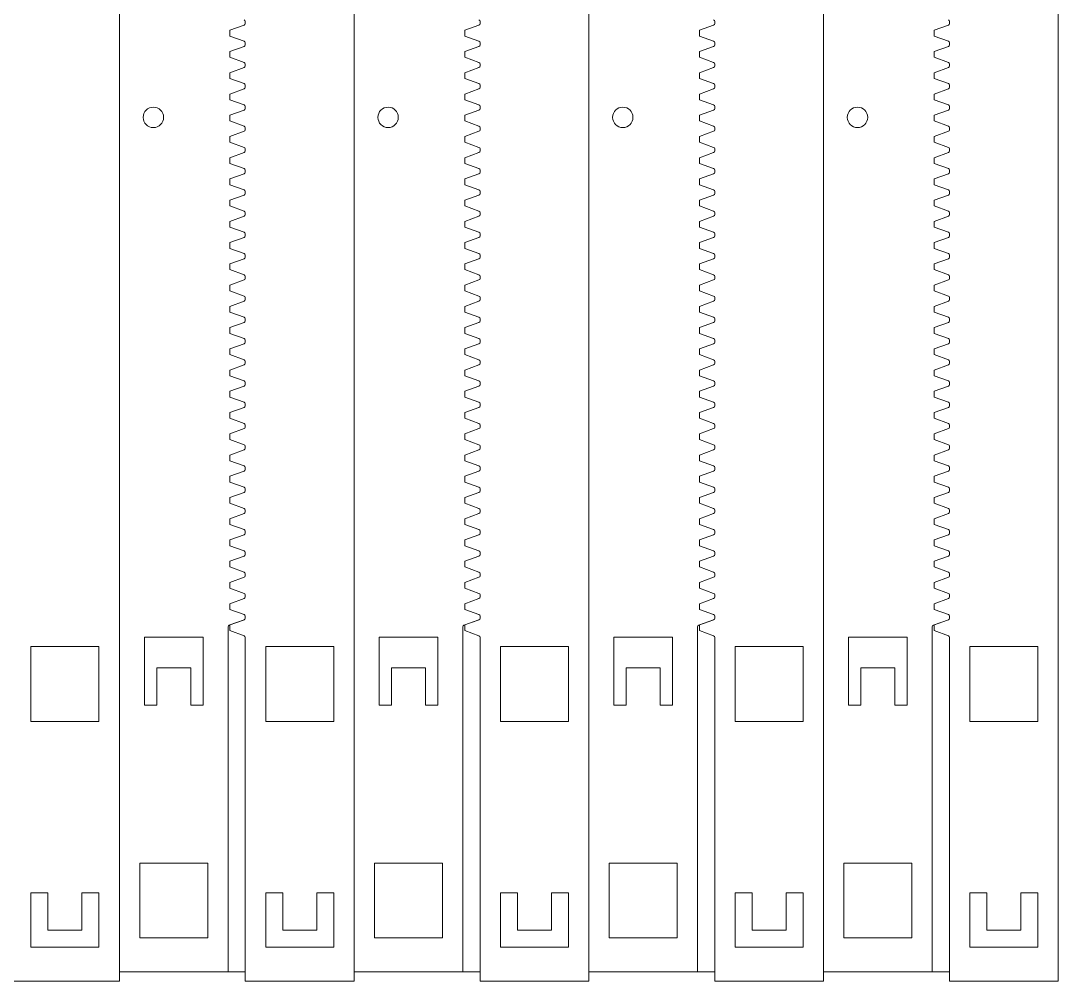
# Model space of a CAD drawing. Header units: millimetres. Extents: x -296 to 291, y -146 to 138.
# Drawn here: x 138.4 to 291, y -146 to -4.7 of the extents above; entities that cross this region are included whole.
import ezdxf

# ---------------------------------------------------------------- set-up
doc = ezdxf.new("R2010")
doc.units = ezdxf.units.MM
doc.header["$MEASUREMENT"] = 0
doc.layers.add('Layer 1', color=7, linetype='Continuous')

msp = doc.modelspace()

# ---------------------------------------------------------------- linework, layer by layer
at = {"layer": 'Layer 1', "color": 114, "lineweight": 9}
for points in [[(152.9472, -144.6025), (152.9472, 137.7001)], [(187.4667, -144.6025), (187.4667, 137.7001)], [(221.9862, -144.6025), (221.9862, 137.7001)], [(256.5057, -144.6025), (256.5057, 137.7001)], [(171.3022, -7.7539), (169.2167, -6.9948), (169.2167, -6.152), (171.3022, -5.3929)], [(171.4667, -5.158), (171.4667, -4.866)], [(205.8217, -7.7539), (203.7362, -6.9948), (203.7362, -6.152), (205.8217, -5.3929)], [(205.9862, -5.158), (205.9862, -4.866)], [(240.3412, -7.7539), (238.2557, -6.9948), (238.2557, -6.152), (240.3412, -5.3929)], [(240.5057, -5.158), (240.5057, -4.866)], [(274.8607, -7.7539), (272.7752, -6.9948), (272.7752, -6.152), (274.8607, -5.3929)], [(275.0252, -5.158), (275.0252, -4.866)], [(171.3022, -10.8767), (169.2167, -10.1176), (169.2167, -9.2748), (171.3022, -8.5157)], [(171.4667, -8.2808), (171.4667, -7.9888)], [(205.8217, -10.8767), (203.7362, -10.1176), (203.7362, -9.2748), (205.8217, -8.5157)], [(205.9862, -8.2808), (205.9862, -7.9888)], [(240.3412, -10.8767), (238.2557, -10.1176), (238.2557, -9.2748), (240.3412, -8.5157)], [(240.5057, -8.2808), (240.5057, -7.9888)], [(274.8607, -10.8767), (272.7752, -10.1176), (272.7752, -9.2748), (274.8607, -8.5157)], [(275.0252, -8.2808), (275.0252, -7.9888)], [(171.3022, -13.9995), (169.2167, -13.2404), (169.2167, -12.3976), (171.3022, -11.6385)], [(171.4667, -11.4036), (171.4667, -11.1116)], [(205.8217, -13.9995), (203.7362, -13.2404), (203.7362, -12.3976), (205.8217, -11.6385)], [(205.9862, -11.4036), (205.9862, -11.1116)], [(240.3412, -13.9995), (238.2557, -13.2404), (238.2557, -12.3976), (240.3412, -11.6385)], [(240.5057, -11.4036), (240.5057, -11.1116)], [(274.8607, -13.9995), (272.7752, -13.2404), (272.7752, -12.3976), (274.8607, -11.6385)], [(275.0252, -11.4036), (275.0252, -11.1116)], [(171.3022, -17.1223), (169.2167, -16.3633), (169.2167, -15.5204), (171.3022, -14.7613)], [(171.4667, -14.5264), (171.4667, -14.2344)], [(205.8217, -17.1223), (203.7362, -16.3633), (203.7362, -15.5204), (205.8217, -14.7613)], [(205.9862, -14.5264), (205.9862, -14.2344)], [(240.3412, -17.1223), (238.2557, -16.3633), (238.2557, -15.5204), (240.3412, -14.7613)], [(240.5057, -14.5264), (240.5057, -14.2344)], [(274.8607, -17.1223), (272.7752, -16.3633), (272.7752, -15.5204), (274.8607, -14.7613)], [(275.0252, -14.5264), (275.0252, -14.2344)], [(171.3022, -20.2451), (169.2167, -19.4861), (169.2167, -18.6432), (171.3022, -17.8841)], [(171.4667, -17.6492), (171.4667, -17.3572)], [(205.8217, -20.2451), (203.7362, -19.4861), (203.7362, -18.6432), (205.8217, -17.8841)], [(205.9862, -17.6492), (205.9862, -17.3572)], [(240.3412, -20.2451), (238.2557, -19.4861), (238.2557, -18.6432), (240.3412, -17.8841)], [(240.5057, -17.6492), (240.5057, -17.3572)], [(274.8607, -20.2451), (272.7752, -19.4861), (272.7752, -18.6432), (274.8607, -17.8841)], [(275.0252, -17.6492), (275.0252, -17.3572)], [(171.3022, -23.3679), (169.2167, -22.6089), (169.2167, -21.766), (171.3022, -21.007)], [(171.4667, -20.772), (171.4667, -20.48)], [(205.8217, -23.3679), (203.7362, -22.6089), (203.7362, -21.766), (205.8217, -21.007)], [(205.9862, -20.772), (205.9862, -20.48)], [(240.3412, -23.3679), (238.2557, -22.6089), (238.2557, -21.766), (240.3412, -21.007)], [(240.5057, -20.772), (240.5057, -20.48)], [(274.8607, -23.3679), (272.7752, -22.6089), (272.7752, -21.766), (274.8607, -21.007)], [(275.0252, -20.772), (275.0252, -20.48)], [(171.3022, -26.4907), (169.2167, -25.7317), (169.2167, -24.8888), (171.3022, -24.1298)], [(171.4667, -23.8948), (171.4667, -23.6029)], [(205.8217, -26.4907), (203.7362, -25.7317), (203.7362, -24.8888), (205.8217, -24.1298)], [(205.9862, -23.8948), (205.9862, -23.6029)], [(240.3412, -26.4907), (238.2557, -25.7317), (238.2557, -24.8888), (240.3412, -24.1298)], [(240.5057, -23.8948), (240.5057, -23.6029)], [(274.8607, -26.4907), (272.7752, -25.7317), (272.7752, -24.8888), (274.8607, -24.1298)], [(275.0252, -23.8948), (275.0252, -23.6029)], [(171.3022, -29.6135), (169.2167, -28.8545), (169.2167, -28.0116), (171.3022, -27.2526)], [(171.4667, -27.0176), (171.4667, -26.7257)], [(205.8217, -29.6135), (203.7362, -28.8545), (203.7362, -28.0116), (205.8217, -27.2526)], [(205.9862, -27.0176), (205.9862, -26.7257)], [(240.3412, -29.6135), (238.2557, -28.8545), (238.2557, -28.0116), (240.3412, -27.2526)], [(240.5057, -27.0176), (240.5057, -26.7257)], [(274.8607, -29.6135), (272.7752, -28.8545), (272.7752, -28.0116), (274.8607, -27.2526)], [(275.0252, -27.0176), (275.0252, -26.7257)], [(171.3022, -32.7364), (169.2167, -31.9773), (169.2167, -31.1344), (171.3022, -30.3754)], [(171.4667, -30.1405), (171.4667, -29.8485)], [(205.8217, -32.7364), (203.7362, -31.9773), (203.7362, -31.1344), (205.8217, -30.3754)], [(205.9862, -30.1405), (205.9862, -29.8485)], [(240.3412, -32.7364), (238.2557, -31.9773), (238.2557, -31.1344), (240.3412, -30.3754)], [(240.5057, -30.1405), (240.5057, -29.8485)], [(274.8607, -32.7364), (272.7752, -31.9773), (272.7752, -31.1344), (274.8607, -30.3754)], [(275.0252, -30.1405), (275.0252, -29.8485)], [(171.3022, -35.8592), (169.2167, -35.1001), (169.2167, -34.2572), (171.3022, -33.4982)], [(171.4667, -33.2633), (171.4667, -32.9713)], [(205.8217, -35.8592), (203.7362, -35.1001), (203.7362, -34.2572), (205.8217, -33.4982)], [(205.9862, -33.2633), (205.9862, -32.9713)], [(240.3412, -35.8592), (238.2557, -35.1001), (238.2557, -34.2572), (240.3412, -33.4982)], [(240.5057, -33.2633), (240.5057, -32.9713)], [(274.8607, -35.8592), (272.7752, -35.1001), (272.7752, -34.2572), (274.8607, -33.4982)], [(275.0252, -33.2633), (275.0252, -32.9713)], [(171.4667, -36.3861), (171.4667, -36.0941)], [(205.9862, -36.3861), (205.9862, -36.0941)], [(240.5057, -36.3861), (240.5057, -36.0941)], [(275.0252, -36.3861), (275.0252, -36.0941)], [(171.3022, -38.982), (169.2167, -38.2229), (169.2167, -37.38), (171.3022, -36.621)], [(205.8217, -38.982), (203.7362, -38.2229), (203.7362, -37.38), (205.8217, -36.621)], [(240.3412, -38.982), (238.2557, -38.2229), (238.2557, -37.38), (240.3412, -36.621)], [(274.8607, -38.982), (272.7752, -38.2229), (272.7752, -37.38), (274.8607, -36.621)], [(171.4667, -39.5089), (171.4667, -39.2169)], [(205.9862, -39.5089), (205.9862, -39.2169)], [(240.5057, -39.5089), (240.5057, -39.2169)], [(275.0252, -39.5089), (275.0252, -39.2169)], [(171.3022, -42.1048), (169.2167, -41.3457), (169.2167, -40.5029), (171.3022, -39.7438)], [(205.8217, -42.1048), (203.7362, -41.3457), (203.7362, -40.5029), (205.8217, -39.7438)], [(240.3412, -42.1048), (238.2557, -41.3457), (238.2557, -40.5029), (240.3412, -39.7438)], [(274.8607, -42.1048), (272.7752, -41.3457), (272.7752, -40.5029), (274.8607, -39.7438)], [(171.4667, -42.6317), (171.4667, -42.3397)], [(205.9862, -42.6317), (205.9862, -42.3397)], [(240.5057, -42.6317), (240.5057, -42.3397)], [(275.0252, -42.6317), (275.0252, -42.3397)], [(171.3022, -45.2276), (169.2167, -44.4685), (169.2167, -43.6257), (171.3022, -42.8666)], [(205.8217, -45.2276), (203.7362, -44.4685), (203.7362, -43.6257), (205.8217, -42.8666)], [(240.3412, -45.2276), (238.2557, -44.4685), (238.2557, -43.6257), (240.3412, -42.8666)], [(274.8607, -45.2276), (272.7752, -44.4685), (272.7752, -43.6257), (274.8607, -42.8666)], [(171.4667, -45.7545), (171.4667, -45.4625)], [(205.9862, -45.7545), (205.9862, -45.4625)], [(240.5057, -45.7545), (240.5057, -45.4625)], [(275.0252, -45.7545), (275.0252, -45.4625)], [(171.3022, -48.3504), (169.2167, -47.5913), (169.2167, -46.7485), (171.3022, -45.9894)], [(205.8217, -48.3504), (203.7362, -47.5913), (203.7362, -46.7485), (205.8217, -45.9894)], [(240.3412, -48.3504), (238.2557, -47.5913), (238.2557, -46.7485), (240.3412, -45.9894)], [(274.8607, -48.3504), (272.7752, -47.5913), (272.7752, -46.7485), (274.8607, -45.9894)], [(171.4667, -48.8773), (171.4667, -48.5853)], [(205.9862, -48.8773), (205.9862, -48.5853)], [(240.5057, -48.8773), (240.5057, -48.5853)], [(275.0252, -48.8773), (275.0252, -48.5853)], [(171.3022, -51.4732), (169.2167, -50.7141), (169.2167, -49.8713), (171.3022, -49.1122)], [(205.8217, -51.4732), (203.7362, -50.7141), (203.7362, -49.8713), (205.8217, -49.1122)], [(240.3412, -51.4732), (238.2557, -50.7141), (238.2557, -49.8713), (240.3412, -49.1122)], [(274.8607, -51.4732), (272.7752, -50.7141), (272.7752, -49.8713), (274.8607, -49.1122)], [(171.4667, -52.0001), (171.4667, -51.7081)], [(205.9862, -52.0001), (205.9862, -51.7081)], [(240.5057, -52.0001), (240.5057, -51.7081)], [(275.0252, -52.0001), (275.0252, -51.7081)], [(171.3022, -54.596), (169.2167, -53.8369), (169.2167, -52.9941), (171.3022, -52.235)], [(205.8217, -54.596), (203.7362, -53.8369), (203.7362, -52.9941), (205.8217, -52.235)], [(240.3412, -54.596), (238.2557, -53.8369), (238.2557, -52.9941), (240.3412, -52.235)], [(274.8607, -54.596), (272.7752, -53.8369), (272.7752, -52.9941), (274.8607, -52.235)], [(171.4667, -55.1229), (171.4667, -54.8309)], [(205.9862, -55.1229), (205.9862, -54.8309)], [(240.5057, -55.1229), (240.5057, -54.8309)], [(275.0252, -55.1229), (275.0252, -54.8309)], [(171.3022, -57.7188), (169.2167, -56.9597), (169.2167, -56.1169), (171.3022, -55.3578)], [(205.8217, -57.7188), (203.7362, -56.9597), (203.7362, -56.1169), (205.8217, -55.3578)], [(240.3412, -57.7188), (238.2557, -56.9597), (238.2557, -56.1169), (240.3412, -55.3578)], [(274.8607, -57.7188), (272.7752, -56.9597), (272.7752, -56.1169), (274.8607, -55.3578)], [(171.4667, -58.2457), (171.4667, -57.9537)], [(205.9862, -58.2457), (205.9862, -57.9537)], [(240.5057, -58.2457), (240.5057, -57.9537)], [(275.0252, -58.2457), (275.0252, -57.9537)], [(171.3022, -60.8416), (169.2167, -60.0826), (169.2167, -59.2397), (171.3022, -58.4806)], [(205.8217, -60.8416), (203.7362, -60.0826), (203.7362, -59.2397), (205.8217, -58.4806)], [(240.3412, -60.8416), (238.2557, -60.0826), (238.2557, -59.2397), (240.3412, -58.4806)], [(274.8607, -60.8416), (272.7752, -60.0826), (272.7752, -59.2397), (274.8607, -58.4806)], [(171.3022, -63.9644), (169.2167, -63.2054), (169.2167, -62.3625), (171.3022, -61.6034)], [(171.4667, -61.3685), (171.4667, -61.0765)], [(205.8217, -63.9644), (203.7362, -63.2054), (203.7362, -62.3625), (205.8217, -61.6034)], [(205.9862, -61.3685), (205.9862, -61.0765)], [(240.3412, -63.9644), (238.2557, -63.2054), (238.2557, -62.3625), (240.3412, -61.6034)], [(240.5057, -61.3685), (240.5057, -61.0765)], [(274.8607, -63.9644), (272.7752, -63.2054), (272.7752, -62.3625), (274.8607, -61.6034)], [(275.0252, -61.3685), (275.0252, -61.0765)], [(171.3022, -67.0872), (169.2167, -66.3282), (169.2167, -65.4853), (171.3022, -64.7263)], [(171.4667, -64.4913), (171.4667, -64.1993)], [(205.8217, -67.0872), (203.7362, -66.3282), (203.7362, -65.4853), (205.8217, -64.7263)], [(205.9862, -64.4913), (205.9862, -64.1993)], [(240.3412, -67.0872), (238.2557, -66.3282), (238.2557, -65.4853), (240.3412, -64.7263)], [(240.5057, -64.4913), (240.5057, -64.1993)], [(274.8607, -67.0872), (272.7752, -66.3282), (272.7752, -65.4853), (274.8607, -64.7263)], [(275.0252, -64.4913), (275.0252, -64.1993)], [(171.3022, -70.21), (169.2167, -69.451), (169.2167, -68.6081), (171.3022, -67.8491)], [(171.4667, -67.6141), (171.4667, -67.3222)], [(205.8217, -70.21), (203.7362, -69.451), (203.7362, -68.6081), (205.8217, -67.8491)], [(205.9862, -67.6141), (205.9862, -67.3222)], [(240.3412, -70.21), (238.2557, -69.451), (238.2557, -68.6081), (240.3412, -67.8491)], [(240.5057, -67.6141), (240.5057, -67.3222)], [(274.8607, -70.21), (272.7752, -69.451), (272.7752, -68.6081), (274.8607, -67.8491)], [(275.0252, -67.6141), (275.0252, -67.3222)], [(171.3022, -73.3328), (169.2167, -72.5738), (169.2167, -71.7309), (171.3022, -70.9719)], [(171.4667, -70.7369), (171.4667, -70.445)], [(205.8217, -73.3328), (203.7362, -72.5738), (203.7362, -71.7309), (205.8217, -70.9719)], [(205.9862, -70.7369), (205.9862, -70.445)], [(240.3412, -73.3328), (238.2557, -72.5738), (238.2557, -71.7309), (240.3412, -70.9719)], [(240.5057, -70.7369), (240.5057, -70.445)], [(274.8607, -73.3328), (272.7752, -72.5738), (272.7752, -71.7309), (274.8607, -70.9719)], [(275.0252, -70.7369), (275.0252, -70.445)], [(171.3022, -76.4557), (169.2167, -75.6966), (169.2167, -74.8537), (171.3022, -74.0947)], [(171.4667, -73.8597), (171.4667, -73.5678)], [(205.8217, -76.4557), (203.7362, -75.6966), (203.7362, -74.8537), (205.8217, -74.0947)], [(205.9862, -73.8597), (205.9862, -73.5678)], [(240.3412, -76.4557), (238.2557, -75.6966), (238.2557, -74.8537), (240.3412, -74.0947)], [(240.5057, -73.8597), (240.5057, -73.5678)], [(274.8607, -76.4557), (272.7752, -75.6966), (272.7752, -74.8537), (274.8607, -74.0947)], [(275.0252, -73.8597), (275.0252, -73.5678)], [(171.3022, -79.5785), (169.2167, -78.8194), (169.2167, -77.9765), (171.3022, -77.2175)], [(171.4667, -76.9826), (171.4667, -76.6906)], [(205.8217, -79.5785), (203.7362, -78.8194), (203.7362, -77.9765), (205.8217, -77.2175)], [(205.9862, -76.9826), (205.9862, -76.6906)], [(240.3412, -79.5785), (238.2557, -78.8194), (238.2557, -77.9765), (240.3412, -77.2175)], [(240.5057, -76.9826), (240.5057, -76.6906)], [(274.8607, -79.5785), (272.7752, -78.8194), (272.7752, -77.9765), (274.8607, -77.2175)], [(275.0252, -76.9826), (275.0252, -76.6906)], [(171.3022, -82.7013), (169.2167, -81.9422), (169.2167, -81.0993), (171.3022, -80.3403)], [(171.4667, -80.1054), (171.4667, -79.8134)], [(205.8217, -82.7013), (203.7362, -81.9422), (203.7362, -81.0993), (205.8217, -80.3403)], [(205.9862, -80.1054), (205.9862, -79.8134)], [(240.3412, -82.7013), (238.2557, -81.9422), (238.2557, -81.0993), (240.3412, -80.3403)], [(240.5057, -80.1054), (240.5057, -79.8134)], [(274.8607, -82.7013), (272.7752, -81.9422), (272.7752, -81.0993), (274.8607, -80.3403)], [(275.0252, -80.1054), (275.0252, -79.8134)], [(171.3022, -85.8241), (169.2167, -85.065), (169.2167, -84.2222), (171.3022, -83.4631)], [(171.4667, -83.2282), (171.4667, -82.9362)], [(205.8217, -85.8241), (203.7362, -85.065), (203.7362, -84.2222), (205.8217, -83.4631)], [(205.9862, -83.2282), (205.9862, -82.9362)], [(240.3412, -85.8241), (238.2557, -85.065), (238.2557, -84.2222), (240.3412, -83.4631)], [(240.5057, -83.2282), (240.5057, -82.9362)], [(274.8607, -85.8241), (272.7752, -85.065), (272.7752, -84.2222), (274.8607, -83.4631)], [(275.0252, -83.2282), (275.0252, -82.9362)], [(171.3022, -88.9469), (169.2167, -88.1878), (169.2167, -87.345), (171.3022, -86.5859)], [(171.4667, -86.351), (171.4667, -86.059)], [(205.8217, -88.9469), (203.7362, -88.1878), (203.7362, -87.345), (205.8217, -86.5859)], [(205.9862, -86.351), (205.9862, -86.059)], [(240.3412, -88.9469), (238.2557, -88.1878), (238.2557, -87.345), (240.3412, -86.5859)], [(240.5057, -86.351), (240.5057, -86.059)], [(274.8607, -88.9469), (272.7752, -88.1878), (272.7752, -87.345), (274.8607, -86.5859)], [(275.0252, -86.351), (275.0252, -86.059)], [(171.3022, -92.0697), (169.2167, -91.3106), (169.2167, -90.4678), (171.3022, -89.7087)], [(171.4667, -89.4738), (171.4667, -89.1818)], [(205.8217, -92.0697), (203.7362, -91.3106), (203.7362, -90.4678), (205.8217, -89.7087)], [(205.9862, -89.4738), (205.9862, -89.1818)], [(240.3412, -92.0697), (238.2557, -91.3106), (238.2557, -90.4678), (240.3412, -89.7087)], [(240.5057, -89.4738), (240.5057, -89.1818)], [(274.8607, -92.0697), (272.7752, -91.3106), (272.7752, -90.4678), (274.8607, -89.7087)], [(275.0252, -89.4738), (275.0252, -89.1818)], [(171.1972, -92.8726), (169.1118, -93.6316)], [(171.3022, -95.1925), (169.2167, -94.4334), (169.2167, -93.5906), (171.3022, -92.8315)], [(171.4667, -92.5966), (171.4667, -92.3046)], [(205.7167, -92.8726), (203.6313, -93.6316)], [(205.8217, -95.1925), (203.7362, -94.4334), (203.7362, -93.5906), (205.8217, -92.8315)], [(205.9862, -92.5966), (205.9862, -92.3046)], [(240.2362, -92.8726), (238.1508, -93.6316)], [(240.3412, -95.1925), (238.2557, -94.4334), (238.2557, -93.5906), (240.3412, -92.8315)], [(240.5057, -92.5966), (240.5057, -92.3046)], [(274.7557, -92.8726), (272.6703, -93.6316)], [(274.8607, -95.1925), (272.7752, -94.4334), (272.7752, -93.5906), (274.8607, -92.8315)], [(275.0252, -92.5966), (275.0252, -92.3046)], [(168.9472, -93.8665), (168.9472, -144.6025)], [(203.4667, -93.8665), (203.4667, -144.6025)], [(237.9862, -93.8665), (237.9862, -144.6025)], [(272.5057, -93.8665), (272.5057, -144.6025)], [(171.4667, -145.9868), (171.4667, -95.4274)], [(205.9862, -145.9868), (205.9862, -95.4274)], [(240.5057, -145.9868), (240.5057, -95.4274)], [(275.0252, -145.9868), (275.0252, -95.4274)], [(155.9472, -139.6025), (155.9472, -128.6025), (165.9472, -128.6025), (165.9472, -139.6025), (155.9472, -139.6025)], [(190.4667, -139.6025), (190.4667, -128.6025), (200.4667, -128.6025), (200.4667, -139.6025), (190.4667, -139.6025)], [(224.9862, -139.6025), (224.9862, -128.6025), (234.9862, -128.6025), (234.9862, -139.6025), (224.9862, -139.6025)], [(259.5057, -139.6025), (259.5057, -128.6025), (269.5057, -128.6025), (269.5057, -139.6025), (259.5057, -139.6025)], [(139.9472, -132.9847), (142.4472, -132.9847), (142.4472, -138.4847), (147.4472, -138.4847), (147.4472, -132.9847), (149.9472, -132.9847), (149.9472, -140.9847), (139.9472, -140.9847), (139.9472, -132.9847)], [(174.4667, -132.9847), (176.9667, -132.9847), (176.9667, -138.4847), (181.9667, -138.4847), (181.9667, -132.9847), (184.4667, -132.9847), (184.4667, -140.9847), (174.4667, -140.9847), (174.4667, -132.9847)], [(208.9862, -132.9847), (211.4862, -132.9847), (211.4862, -138.4847), (216.4862, -138.4847), (216.4862, -132.9847), (218.9862, -132.9847), (218.9862, -140.9847), (208.9862, -140.9847), (208.9862, -132.9847)], [(243.5057, -132.9847), (246.0057, -132.9847), (246.0057, -138.4847), (251.0057, -138.4847), (251.0057, -132.9847), (253.5057, -132.9847), (253.5057, -140.9847), (243.5057, -140.9847), (243.5057, -132.9847)], [(278.0252, -132.9847), (280.5252, -132.9847), (280.5252, -138.4847), (285.5252, -138.4847), (285.5252, -132.9847), (288.0252, -132.9847), (288.0252, -140.9847), (278.0252, -140.9847), (278.0252, -132.9847)]]:
    msp.add_lwpolyline(points, dxfattribs=at)
at = {"layer": 'Layer 1', "color": 175, "lineweight": 18}
msp.add_lwpolyline([(291.0252, 136.3158), (291.0252, -145.9868), (275.0252, -145.9868), (275.0252, -144.6025), (256.5057, -144.6025), (256.5057, -145.9868), (240.5057, -145.9868), (240.5057, -144.6025), (221.9862, -144.6025), (221.9862, -145.9868), (205.9862, -145.9868), (205.9862, -144.6025), (187.4667, -144.6025), (187.4667, -145.9868), (171.4667, -145.9868), (171.4667, -144.6025), (152.9472, -144.6025), (152.9472, -145.9868), (136.9472, -145.9868)], dxfattribs=at)
at = {"layer": 'Layer 1', "color": 240, "lineweight": 9}
for points in [[(163.4472, -99.9017), (163.4472, -105.4017), (165.2667, -105.4017), (165.2667, -95.4017), (156.6278, -95.4017), (156.6278, -105.4017), (158.4472, -105.4017), (158.4472, -99.9017), (163.4472, -99.9017)], [(197.9667, -99.9017), (197.9667, -105.4017), (199.7862, -105.4017), (199.7862, -95.4017), (191.1473, -95.4017), (191.1473, -105.4017), (192.9667, -105.4017), (192.9667, -99.9017), (197.9667, -99.9017)], [(232.4862, -99.9017), (232.4862, -105.4017), (234.3057, -105.4017), (234.3057, -95.4017), (225.6668, -95.4017), (225.6668, -105.4017), (227.4862, -105.4017), (227.4862, -99.9017), (232.4862, -99.9017)], [(267.0057, -99.9017), (267.0057, -105.4017), (268.8252, -105.4017), (268.8252, -95.4017), (260.1863, -95.4017), (260.1863, -105.4017), (262.0057, -105.4017), (262.0057, -99.9017), (267.0057, -99.9017)], [(149.9472, -96.7837), (139.9472, -96.7837), (139.9472, -107.7837), (149.9472, -107.7837), (149.9472, -96.7837)], [(184.4667, -96.7837), (174.4667, -96.7837), (174.4667, -107.7837), (184.4667, -107.7837), (184.4667, -96.7837)], [(218.9862, -96.7837), (208.9862, -96.7837), (208.9862, -107.7837), (218.9862, -107.7837), (218.9862, -96.7837)], [(253.5057, -96.7837), (243.5057, -96.7837), (243.5057, -107.7837), (253.5057, -107.7837), (253.5057, -96.7837)], [(288.0252, -96.7837), (278.0252, -96.7837), (278.0252, -107.7837), (288.0252, -107.7837), (288.0252, -96.7837)]]:
    msp.add_lwpolyline(points, dxfattribs=at)
at = {"layer": 'Layer 1', "color": 114, "lineweight": 9}
for points in [[(171.4667, -4.866), (171.4669, -4.7609), (171.4011, -4.667), (171.3022, -4.6311)], [(171.3022, -5.3929), (171.4011, -5.357), (171.4669, -5.2631), (171.4667, -5.158)], [(205.9862, -4.866), (205.9864, -4.7609), (205.9206, -4.667), (205.8217, -4.6311)], [(205.8217, -5.3929), (205.9206, -5.357), (205.9864, -5.2631), (205.9862, -5.158)], [(240.5057, -4.866), (240.5059, -4.7609), (240.4401, -4.667), (240.3412, -4.6311)], [(240.3412, -5.3929), (240.4401, -5.357), (240.5059, -5.2631), (240.5057, -5.158)], [(275.0252, -4.866), (275.0254, -4.7609), (274.9596, -4.667), (274.8607, -4.6311)], [(274.8607, -5.3929), (274.9596, -5.357), (275.0254, -5.2631), (275.0252, -5.158)], [(171.4667, -7.9888), (171.4669, -7.8837), (171.4011, -7.7898), (171.3022, -7.7539)], [(171.3022, -8.5157), (171.4011, -8.4798), (171.4669, -8.3859), (171.4667, -8.2808)], [(205.9862, -7.9888), (205.9864, -7.8837), (205.9206, -7.7898), (205.8217, -7.7539)], [(205.8217, -8.5157), (205.9206, -8.4798), (205.9864, -8.3859), (205.9862, -8.2808)], [(240.5057, -7.9888), (240.5059, -7.8837), (240.4401, -7.7898), (240.3412, -7.7539)], [(240.3412, -8.5157), (240.4401, -8.4798), (240.5059, -8.3859), (240.5057, -8.2808)], [(275.0252, -7.9888), (275.0254, -7.8837), (274.9596, -7.7898), (274.8607, -7.7539)], [(274.8607, -8.5157), (274.9596, -8.4798), (275.0254, -8.3859), (275.0252, -8.2808)], [(171.4667, -11.1116), (171.4669, -11.0065), (171.4011, -10.9127), (171.3022, -10.8767)], [(171.3022, -11.6385), (171.4011, -11.6026), (171.4669, -11.5087), (171.4667, -11.4036)], [(205.9862, -11.1116), (205.9864, -11.0065), (205.9206, -10.9127), (205.8217, -10.8767)], [(205.8217, -11.6385), (205.9206, -11.6026), (205.9864, -11.5087), (205.9862, -11.4036)], [(240.5057, -11.1116), (240.5059, -11.0065), (240.4401, -10.9127), (240.3412, -10.8767)], [(240.3412, -11.6385), (240.4401, -11.6026), (240.5059, -11.5087), (240.5057, -11.4036)], [(275.0252, -11.1116), (275.0254, -11.0065), (274.9596, -10.9127), (274.8607, -10.8767)], [(274.8607, -11.6385), (274.9596, -11.6026), (275.0254, -11.5087), (275.0252, -11.4036)], [(171.4667, -14.2344), (171.4669, -14.1293), (171.4011, -14.0355), (171.3022, -13.9995)], [(171.3022, -14.7613), (171.4011, -14.7254), (171.4669, -14.6315), (171.4667, -14.5264)], [(205.9862, -14.2344), (205.9864, -14.1293), (205.9206, -14.0355), (205.8217, -13.9995)], [(205.8217, -14.7613), (205.9206, -14.7254), (205.9864, -14.6315), (205.9862, -14.5264)], [(240.5057, -14.2344), (240.5059, -14.1293), (240.4401, -14.0355), (240.3412, -13.9995)], [(240.3412, -14.7613), (240.4401, -14.7254), (240.5059, -14.6315), (240.5057, -14.5264)], [(275.0252, -14.2344), (275.0254, -14.1293), (274.9596, -14.0355), (274.8607, -13.9995)], [(274.8607, -14.7613), (274.9596, -14.7254), (275.0254, -14.6315), (275.0252, -14.5264)], [(171.4667, -17.3572), (171.4669, -17.2521), (171.4011, -17.1583), (171.3022, -17.1223)], [(171.3022, -17.8841), (171.4011, -17.8482), (171.4669, -17.7543), (171.4667, -17.6492)], [(205.9862, -17.3572), (205.9864, -17.2521), (205.9206, -17.1583), (205.8217, -17.1223)], [(205.8217, -17.8841), (205.9206, -17.8482), (205.9864, -17.7543), (205.9862, -17.6492)], [(240.5057, -17.3572), (240.5059, -17.2521), (240.4401, -17.1583), (240.3412, -17.1223)], [(240.3412, -17.8841), (240.4401, -17.8482), (240.5059, -17.7543), (240.5057, -17.6492)], [(275.0252, -17.3572), (275.0254, -17.2521), (274.9596, -17.1583), (274.8607, -17.1223)], [(274.8607, -17.8841), (274.9596, -17.8482), (275.0254, -17.7543), (275.0252, -17.6492)], [(171.4667, -20.48), (171.4669, -20.3749), (171.4011, -20.2811), (171.3022, -20.2451)], [(171.3022, -21.007), (171.4011, -20.971), (171.4669, -20.8771), (171.4667, -20.772)], [(205.9862, -20.48), (205.9864, -20.3749), (205.9206, -20.2811), (205.8217, -20.2451)], [(205.8217, -21.007), (205.9206, -20.971), (205.9864, -20.8771), (205.9862, -20.772)], [(240.5057, -20.48), (240.5059, -20.3749), (240.4401, -20.2811), (240.3412, -20.2451)], [(240.3412, -21.007), (240.4401, -20.971), (240.5059, -20.8771), (240.5057, -20.772)], [(275.0252, -20.48), (275.0254, -20.3749), (274.9596, -20.2811), (274.8607, -20.2451)], [(274.8607, -21.007), (274.9596, -20.971), (275.0254, -20.8771), (275.0252, -20.772)], [(171.4667, -23.6029), (171.4669, -23.4978), (171.4011, -23.4039), (171.3022, -23.3679)], [(171.3022, -24.1298), (171.4011, -24.0938), (171.4669, -23.9999), (171.4667, -23.8948)], [(205.9862, -23.6029), (205.9864, -23.4978), (205.9206, -23.4039), (205.8217, -23.3679)], [(205.8217, -24.1298), (205.9206, -24.0938), (205.9864, -23.9999), (205.9862, -23.8948)], [(240.5057, -23.6029), (240.5059, -23.4978), (240.4401, -23.4039), (240.3412, -23.3679)], [(240.3412, -24.1298), (240.4401, -24.0938), (240.5059, -23.9999), (240.5057, -23.8948)], [(275.0252, -23.6029), (275.0254, -23.4978), (274.9596, -23.4039), (274.8607, -23.3679)], [(274.8607, -24.1298), (274.9596, -24.0938), (275.0254, -23.9999), (275.0252, -23.8948)], [(171.4667, -26.7257), (171.4669, -26.6206), (171.4011, -26.5267), (171.3022, -26.4907)], [(171.3022, -27.2526), (171.4011, -27.2166), (171.4669, -27.1227), (171.4667, -27.0176)], [(205.9862, -26.7257), (205.9864, -26.6206), (205.9206, -26.5267), (205.8217, -26.4907)], [(205.8217, -27.2526), (205.9206, -27.2166), (205.9864, -27.1227), (205.9862, -27.0176)], [(240.5057, -26.7257), (240.5059, -26.6206), (240.4401, -26.5267), (240.3412, -26.4907)], [(240.3412, -27.2526), (240.4401, -27.2166), (240.5059, -27.1227), (240.5057, -27.0176)], [(275.0252, -26.7257), (275.0254, -26.6206), (274.9596, -26.5267), (274.8607, -26.4907)], [(274.8607, -27.2526), (274.9596, -27.2166), (275.0254, -27.1227), (275.0252, -27.0176)], [(171.4667, -29.8485), (171.4669, -29.7434), (171.4011, -29.6495), (171.3022, -29.6135)], [(171.3022, -30.3754), (171.4011, -30.3394), (171.4669, -30.2456), (171.4667, -30.1405)], [(205.9862, -29.8485), (205.9864, -29.7434), (205.9206, -29.6495), (205.8217, -29.6135)], [(205.8217, -30.3754), (205.9206, -30.3394), (205.9864, -30.2456), (205.9862, -30.1405)], [(240.5057, -29.8485), (240.5059, -29.7434), (240.4401, -29.6495), (240.3412, -29.6135)], [(240.3412, -30.3754), (240.4401, -30.3394), (240.5059, -30.2456), (240.5057, -30.1405)], [(275.0252, -29.8485), (275.0254, -29.7434), (274.9596, -29.6495), (274.8607, -29.6135)], [(274.8607, -30.3754), (274.9596, -30.3394), (275.0254, -30.2456), (275.0252, -30.1405)], [(171.4667, -32.9713), (171.4669, -32.8662), (171.4011, -32.7723), (171.3022, -32.7364)], [(171.3022, -33.4982), (171.4011, -33.4622), (171.4669, -33.3684), (171.4667, -33.2633)], [(205.9862, -32.9713), (205.9864, -32.8662), (205.9206, -32.7723), (205.8217, -32.7364)], [(205.8217, -33.4982), (205.9206, -33.4622), (205.9864, -33.3684), (205.9862, -33.2633)], [(240.5057, -32.9713), (240.5059, -32.8662), (240.4401, -32.7723), (240.3412, -32.7364)], [(240.3412, -33.4982), (240.4401, -33.4622), (240.5059, -33.3684), (240.5057, -33.2633)], [(275.0252, -32.9713), (275.0254, -32.8662), (274.9596, -32.7723), (274.8607, -32.7364)], [(274.8607, -33.4982), (274.9596, -33.4622), (275.0254, -33.3684), (275.0252, -33.2633)], [(171.4667, -36.0941), (171.4669, -35.989), (171.4011, -35.8951), (171.3022, -35.8592)], [(171.3022, -36.621), (171.4011, -36.585), (171.4669, -36.4912), (171.4667, -36.3861)], [(205.9862, -36.0941), (205.9864, -35.989), (205.9206, -35.8951), (205.8217, -35.8592)], [(205.8217, -36.621), (205.9206, -36.585), (205.9864, -36.4912), (205.9862, -36.3861)], [(240.5057, -36.0941), (240.5059, -35.989), (240.4401, -35.8951), (240.3412, -35.8592)], [(240.3412, -36.621), (240.4401, -36.585), (240.5059, -36.4912), (240.5057, -36.3861)], [(275.0252, -36.0941), (275.0254, -35.989), (274.9596, -35.8951), (274.8607, -35.8592)], [(274.8607, -36.621), (274.9596, -36.585), (275.0254, -36.4912), (275.0252, -36.3861)], [(171.4667, -39.2169), (171.4669, -39.1118), (171.4011, -39.0179), (171.3022, -38.982)], [(171.3022, -39.7438), (171.4011, -39.7078), (171.4669, -39.614), (171.4667, -39.5089)], [(205.9862, -39.2169), (205.9864, -39.1118), (205.9206, -39.0179), (205.8217, -38.982)], [(205.8217, -39.7438), (205.9206, -39.7078), (205.9864, -39.614), (205.9862, -39.5089)], [(240.5057, -39.2169), (240.5059, -39.1118), (240.4401, -39.0179), (240.3412, -38.982)], [(240.3412, -39.7438), (240.4401, -39.7078), (240.5059, -39.614), (240.5057, -39.5089)], [(275.0252, -39.2169), (275.0254, -39.1118), (274.9596, -39.0179), (274.8607, -38.982)], [(274.8607, -39.7438), (274.9596, -39.7078), (275.0254, -39.614), (275.0252, -39.5089)], [(171.4667, -42.3397), (171.4669, -42.2346), (171.4011, -42.1407), (171.3022, -42.1048)], [(171.3022, -42.8666), (171.4011, -42.8307), (171.4669, -42.7368), (171.4667, -42.6317)], [(205.9862, -42.3397), (205.9864, -42.2346), (205.9206, -42.1407), (205.8217, -42.1048)], [(205.8217, -42.8666), (205.9206, -42.8307), (205.9864, -42.7368), (205.9862, -42.6317)], [(240.5057, -42.3397), (240.5059, -42.2346), (240.4401, -42.1407), (240.3412, -42.1048)], [(240.3412, -42.8666), (240.4401, -42.8307), (240.5059, -42.7368), (240.5057, -42.6317)], [(275.0252, -42.3397), (275.0254, -42.2346), (274.9596, -42.1407), (274.8607, -42.1048)], [(274.8607, -42.8666), (274.9596, -42.8307), (275.0254, -42.7368), (275.0252, -42.6317)], [(171.4667, -45.4625), (171.4669, -45.3574), (171.4011, -45.2635), (171.3022, -45.2276)], [(171.3022, -45.9894), (171.4011, -45.9535), (171.4669, -45.8596), (171.4667, -45.7545)], [(205.9862, -45.4625), (205.9864, -45.3574), (205.9206, -45.2635), (205.8217, -45.2276)], [(205.8217, -45.9894), (205.9206, -45.9535), (205.9864, -45.8596), (205.9862, -45.7545)], [(240.5057, -45.4625), (240.5059, -45.3574), (240.4401, -45.2635), (240.3412, -45.2276)], [(240.3412, -45.9894), (240.4401, -45.9535), (240.5059, -45.8596), (240.5057, -45.7545)], [(275.0252, -45.4625), (275.0254, -45.3574), (274.9596, -45.2635), (274.8607, -45.2276)], [(274.8607, -45.9894), (274.9596, -45.9535), (275.0254, -45.8596), (275.0252, -45.7545)], [(171.4667, -48.5853), (171.4669, -48.4802), (171.4011, -48.3863), (171.3022, -48.3504)], [(205.9862, -48.5853), (205.9864, -48.4802), (205.9206, -48.3863), (205.8217, -48.3504)], [(240.5057, -48.5853), (240.5059, -48.4802), (240.4401, -48.3863), (240.3412, -48.3504)], [(275.0252, -48.5853), (275.0254, -48.4802), (274.9596, -48.3863), (274.8607, -48.3504)], [(171.3022, -49.1122), (171.4011, -49.0763), (171.4669, -48.9824), (171.4667, -48.8773)], [(205.8217, -49.1122), (205.9206, -49.0763), (205.9864, -48.9824), (205.9862, -48.8773)], [(240.3412, -49.1122), (240.4401, -49.0763), (240.5059, -48.9824), (240.5057, -48.8773)], [(274.8607, -49.1122), (274.9596, -49.0763), (275.0254, -48.9824), (275.0252, -48.8773)], [(171.4667, -51.7081), (171.4669, -51.603), (171.4011, -51.5091), (171.3022, -51.4732)], [(205.9862, -51.7081), (205.9864, -51.603), (205.9206, -51.5091), (205.8217, -51.4732)], [(240.5057, -51.7081), (240.5059, -51.603), (240.4401, -51.5091), (240.3412, -51.4732)], [(275.0252, -51.7081), (275.0254, -51.603), (274.9596, -51.5091), (274.8607, -51.4732)], [(171.3022, -52.235), (171.4011, -52.1991), (171.4669, -52.1052), (171.4667, -52.0001)], [(205.8217, -52.235), (205.9206, -52.1991), (205.9864, -52.1052), (205.9862, -52.0001)], [(240.3412, -52.235), (240.4401, -52.1991), (240.5059, -52.1052), (240.5057, -52.0001)], [(274.8607, -52.235), (274.9596, -52.1991), (275.0254, -52.1052), (275.0252, -52.0001)], [(171.4667, -54.8309), (171.4669, -54.7258), (171.4011, -54.6319), (171.3022, -54.596)], [(205.9862, -54.8309), (205.9864, -54.7258), (205.9206, -54.6319), (205.8217, -54.596)], [(240.5057, -54.8309), (240.5059, -54.7258), (240.4401, -54.6319), (240.3412, -54.596)], [(275.0252, -54.8309), (275.0254, -54.7258), (274.9596, -54.6319), (274.8607, -54.596)], [(171.3022, -55.3578), (171.4011, -55.3219), (171.4669, -55.228), (171.4667, -55.1229)], [(205.8217, -55.3578), (205.9206, -55.3219), (205.9864, -55.228), (205.9862, -55.1229)], [(240.3412, -55.3578), (240.4401, -55.3219), (240.5059, -55.228), (240.5057, -55.1229)], [(274.8607, -55.3578), (274.9596, -55.3219), (275.0254, -55.228), (275.0252, -55.1229)], [(171.4667, -57.9537), (171.4669, -57.8486), (171.4011, -57.7548), (171.3022, -57.7188)], [(205.9862, -57.9537), (205.9864, -57.8486), (205.9206, -57.7548), (205.8217, -57.7188)], [(240.5057, -57.9537), (240.5059, -57.8486), (240.4401, -57.7548), (240.3412, -57.7188)], [(275.0252, -57.9537), (275.0254, -57.8486), (274.9596, -57.7548), (274.8607, -57.7188)], [(171.3022, -58.4806), (171.4011, -58.4447), (171.4669, -58.3508), (171.4667, -58.2457)], [(205.8217, -58.4806), (205.9206, -58.4447), (205.9864, -58.3508), (205.9862, -58.2457)], [(240.3412, -58.4806), (240.4401, -58.4447), (240.5059, -58.3508), (240.5057, -58.2457)], [(274.8607, -58.4806), (274.9596, -58.4447), (275.0254, -58.3508), (275.0252, -58.2457)], [(171.4667, -61.0765), (171.4669, -60.9714), (171.4011, -60.8776), (171.3022, -60.8416)], [(205.9862, -61.0765), (205.9864, -60.9714), (205.9206, -60.8776), (205.8217, -60.8416)], [(240.5057, -61.0765), (240.5059, -60.9714), (240.4401, -60.8776), (240.3412, -60.8416)], [(275.0252, -61.0765), (275.0254, -60.9714), (274.9596, -60.8776), (274.8607, -60.8416)], [(171.3022, -61.6034), (171.4011, -61.5675), (171.4669, -61.4736), (171.4667, -61.3685)], [(205.8217, -61.6034), (205.9206, -61.5675), (205.9864, -61.4736), (205.9862, -61.3685)], [(240.3412, -61.6034), (240.4401, -61.5675), (240.5059, -61.4736), (240.5057, -61.3685)], [(274.8607, -61.6034), (274.9596, -61.5675), (275.0254, -61.4736), (275.0252, -61.3685)], [(171.4667, -64.1993), (171.4669, -64.0942), (171.4011, -64.0004), (171.3022, -63.9644)], [(205.9862, -64.1993), (205.9864, -64.0942), (205.9206, -64.0004), (205.8217, -63.9644)], [(240.5057, -64.1993), (240.5059, -64.0942), (240.4401, -64.0004), (240.3412, -63.9644)], [(275.0252, -64.1993), (275.0254, -64.0942), (274.9596, -64.0004), (274.8607, -63.9644)], [(171.3022, -64.7263), (171.4011, -64.6903), (171.4669, -64.5964), (171.4667, -64.4913)], [(205.8217, -64.7263), (205.9206, -64.6903), (205.9864, -64.5964), (205.9862, -64.4913)], [(240.3412, -64.7263), (240.4401, -64.6903), (240.5059, -64.5964), (240.5057, -64.4913)], [(274.8607, -64.7263), (274.9596, -64.6903), (275.0254, -64.5964), (275.0252, -64.4913)], [(171.4667, -67.3222), (171.4669, -67.2171), (171.4011, -67.1232), (171.3022, -67.0872)], [(205.9862, -67.3222), (205.9864, -67.2171), (205.9206, -67.1232), (205.8217, -67.0872)], [(240.5057, -67.3222), (240.5059, -67.2171), (240.4401, -67.1232), (240.3412, -67.0872)], [(275.0252, -67.3222), (275.0254, -67.2171), (274.9596, -67.1232), (274.8607, -67.0872)], [(171.3022, -67.8491), (171.4011, -67.8131), (171.4669, -67.7192), (171.4667, -67.6141)], [(205.8217, -67.8491), (205.9206, -67.8131), (205.9864, -67.7192), (205.9862, -67.6141)], [(240.3412, -67.8491), (240.4401, -67.8131), (240.5059, -67.7192), (240.5057, -67.6141)], [(274.8607, -67.8491), (274.9596, -67.8131), (275.0254, -67.7192), (275.0252, -67.6141)], [(171.4667, -70.445), (171.4669, -70.3399), (171.4011, -70.246), (171.3022, -70.21)], [(171.3022, -70.9719), (171.4011, -70.9359), (171.4669, -70.842), (171.4667, -70.7369)], [(205.9862, -70.445), (205.9864, -70.3399), (205.9206, -70.246), (205.8217, -70.21)], [(205.8217, -70.9719), (205.9206, -70.9359), (205.9864, -70.842), (205.9862, -70.7369)], [(240.5057, -70.445), (240.5059, -70.3399), (240.4401, -70.246), (240.3412, -70.21)], [(240.3412, -70.9719), (240.4401, -70.9359), (240.5059, -70.842), (240.5057, -70.7369)], [(275.0252, -70.445), (275.0254, -70.3399), (274.9596, -70.246), (274.8607, -70.21)], [(274.8607, -70.9719), (274.9596, -70.9359), (275.0254, -70.842), (275.0252, -70.7369)], [(171.4667, -73.5678), (171.4669, -73.4627), (171.4011, -73.3688), (171.3022, -73.3328)], [(171.3022, -74.0947), (171.4011, -74.0587), (171.4669, -73.9648), (171.4667, -73.8597)], [(205.9862, -73.5678), (205.9864, -73.4627), (205.9206, -73.3688), (205.8217, -73.3328)], [(205.8217, -74.0947), (205.9206, -74.0587), (205.9864, -73.9648), (205.9862, -73.8597)], [(240.5057, -73.5678), (240.5059, -73.4627), (240.4401, -73.3688), (240.3412, -73.3328)], [(240.3412, -74.0947), (240.4401, -74.0587), (240.5059, -73.9648), (240.5057, -73.8597)], [(275.0252, -73.5678), (275.0254, -73.4627), (274.9596, -73.3688), (274.8607, -73.3328)], [(274.8607, -74.0947), (274.9596, -74.0587), (275.0254, -73.9648), (275.0252, -73.8597)], [(171.4667, -76.6906), (171.4669, -76.5855), (171.4011, -76.4916), (171.3022, -76.4557)], [(171.3022, -77.2175), (171.4011, -77.1815), (171.4669, -77.0877), (171.4667, -76.9826)], [(205.9862, -76.6906), (205.9864, -76.5855), (205.9206, -76.4916), (205.8217, -76.4557)], [(205.8217, -77.2175), (205.9206, -77.1815), (205.9864, -77.0877), (205.9862, -76.9826)], [(240.5057, -76.6906), (240.5059, -76.5855), (240.4401, -76.4916), (240.3412, -76.4557)], [(240.3412, -77.2175), (240.4401, -77.1815), (240.5059, -77.0877), (240.5057, -76.9826)], [(275.0252, -76.6906), (275.0254, -76.5855), (274.9596, -76.4916), (274.8607, -76.4557)], [(274.8607, -77.2175), (274.9596, -77.1815), (275.0254, -77.0877), (275.0252, -76.9826)], [(171.4667, -79.8134), (171.4669, -79.7083), (171.4011, -79.6144), (171.3022, -79.5785)], [(171.3022, -80.3403), (171.4011, -80.3043), (171.4669, -80.2105), (171.4667, -80.1054)], [(205.9862, -79.8134), (205.9864, -79.7083), (205.9206, -79.6144), (205.8217, -79.5785)], [(205.8217, -80.3403), (205.9206, -80.3043), (205.9864, -80.2105), (205.9862, -80.1054)], [(240.5057, -79.8134), (240.5059, -79.7083), (240.4401, -79.6144), (240.3412, -79.5785)], [(240.3412, -80.3403), (240.4401, -80.3043), (240.5059, -80.2105), (240.5057, -80.1054)], [(275.0252, -79.8134), (275.0254, -79.7083), (274.9596, -79.6144), (274.8607, -79.5785)], [(274.8607, -80.3403), (274.9596, -80.3043), (275.0254, -80.2105), (275.0252, -80.1054)], [(171.4667, -82.9362), (171.4669, -82.8311), (171.4011, -82.7372), (171.3022, -82.7013)], [(171.3022, -83.4631), (171.4011, -83.4271), (171.4669, -83.3333), (171.4667, -83.2282)], [(205.9862, -82.9362), (205.9864, -82.8311), (205.9206, -82.7372), (205.8217, -82.7013)], [(205.8217, -83.4631), (205.9206, -83.4271), (205.9864, -83.3333), (205.9862, -83.2282)], [(240.5057, -82.9362), (240.5059, -82.8311), (240.4401, -82.7372), (240.3412, -82.7013)], [(240.3412, -83.4631), (240.4401, -83.4271), (240.5059, -83.3333), (240.5057, -83.2282)], [(275.0252, -82.9362), (275.0254, -82.8311), (274.9596, -82.7372), (274.8607, -82.7013)], [(274.8607, -83.4631), (274.9596, -83.4271), (275.0254, -83.3333), (275.0252, -83.2282)], [(171.4667, -86.059), (171.4669, -85.9539), (171.4011, -85.86), (171.3022, -85.8241)], [(171.3022, -86.5859), (171.4011, -86.55), (171.4669, -86.4561), (171.4667, -86.351)], [(205.9862, -86.059), (205.9864, -85.9539), (205.9206, -85.86), (205.8217, -85.8241)], [(205.8217, -86.5859), (205.9206, -86.55), (205.9864, -86.4561), (205.9862, -86.351)], [(240.5057, -86.059), (240.5059, -85.9539), (240.4401, -85.86), (240.3412, -85.8241)], [(240.3412, -86.5859), (240.4401, -86.55), (240.5059, -86.4561), (240.5057, -86.351)], [(275.0252, -86.059), (275.0254, -85.9539), (274.9596, -85.86), (274.8607, -85.8241)], [(274.8607, -86.5859), (274.9596, -86.55), (275.0254, -86.4561), (275.0252, -86.351)], [(171.4667, -89.1818), (171.4669, -89.0767), (171.4011, -88.9828), (171.3022, -88.9469)], [(171.3022, -89.7087), (171.4011, -89.6728), (171.4669, -89.5789), (171.4667, -89.4738)], [(205.9862, -89.1818), (205.9864, -89.0767), (205.9206, -88.9828), (205.8217, -88.9469)], [(205.8217, -89.7087), (205.9206, -89.6728), (205.9864, -89.5789), (205.9862, -89.4738)], [(240.5057, -89.1818), (240.5059, -89.0767), (240.4401, -88.9828), (240.3412, -88.9469)], [(240.3412, -89.7087), (240.4401, -89.6728), (240.5059, -89.5789), (240.5057, -89.4738)], [(275.0252, -89.1818), (275.0254, -89.0767), (274.9596, -88.9828), (274.8607, -88.9469)], [(274.8607, -89.7087), (274.9596, -89.6728), (275.0254, -89.5789), (275.0252, -89.4738)], [(171.4667, -92.3046), (171.4669, -92.1995), (171.4011, -92.1056), (171.3022, -92.0697)], [(171.3022, -92.8315), (171.4011, -92.7956), (171.4669, -92.7017), (171.4667, -92.5966)], [(205.9862, -92.3046), (205.9864, -92.1995), (205.9206, -92.1056), (205.8217, -92.0697)], [(205.8217, -92.8315), (205.9206, -92.7956), (205.9864, -92.7017), (205.9862, -92.5966)], [(240.5057, -92.3046), (240.5059, -92.1995), (240.4401, -92.1056), (240.3412, -92.0697)], [(240.3412, -92.8315), (240.4401, -92.7956), (240.5059, -92.7017), (240.5057, -92.5966)], [(275.0252, -92.3046), (275.0254, -92.1995), (274.9596, -92.1056), (274.8607, -92.0697)], [(274.8607, -92.8315), (274.9596, -92.7956), (275.0254, -92.7017), (275.0252, -92.5966)], [(169.1118, -93.6316), (169.0132, -93.6676), (168.9474, -93.7615), (168.9472, -93.8665)], [(203.6313, -93.6316), (203.5327, -93.6676), (203.4669, -93.7615), (203.4667, -93.8665)], [(238.1508, -93.6316), (238.0522, -93.6676), (237.9864, -93.7615), (237.9862, -93.8665)], [(272.6703, -93.6316), (272.5717, -93.6676), (272.5059, -93.7615), (272.5057, -93.8665)], [(171.4667, -95.4274), (171.4669, -95.3223), (171.4011, -95.2284), (171.3022, -95.1925)], [(205.9862, -95.4274), (205.9864, -95.3223), (205.9206, -95.2284), (205.8217, -95.1925)], [(240.5057, -95.4274), (240.5059, -95.3223), (240.4401, -95.2284), (240.3412, -95.1925)], [(275.0252, -95.4274), (275.0254, -95.3223), (274.9596, -95.2284), (274.8607, -95.1925)]]:
    msp.add_open_spline(points, degree=3, dxfattribs=at)
at = {"layer": 'Layer 1', "color": 240, "lineweight": 9}
for points in [[(157.9473, -17.4519), (157.1189, -17.4519), (156.4474, -18.1235), (156.4474, -18.9519), (156.4474, -19.7804), (157.1189, -20.4519), (157.9473, -20.4519), (158.7759, -20.4519), (159.4473, -19.7804), (159.4473, -18.9519), (159.4473, -18.1235), (158.7759, -17.4519), (157.9473, -17.4519)], [(192.4668, -17.4519), (191.6384, -17.4519), (190.9669, -18.1235), (190.9669, -18.9519), (190.9669, -19.7804), (191.6384, -20.4519), (192.4668, -20.4519), (193.2954, -20.4519), (193.9668, -19.7804), (193.9668, -18.9519), (193.9668, -18.1235), (193.2954, -17.4519), (192.4668, -17.4519)], [(226.9863, -17.4519), (226.1579, -17.4519), (225.4864, -18.1235), (225.4864, -18.9519), (225.4864, -19.7804), (226.1579, -20.4519), (226.9863, -20.4519), (227.8149, -20.4519), (228.4863, -19.7804), (228.4863, -18.9519), (228.4863, -18.1235), (227.8149, -17.4519), (226.9863, -17.4519)], [(261.5058, -17.4519), (260.6774, -17.4519), (260.0059, -18.1235), (260.0059, -18.9519), (260.0059, -19.7804), (260.6774, -20.4519), (261.5058, -20.4519), (262.3344, -20.4519), (263.0058, -19.7804), (263.0058, -18.9519), (263.0058, -18.1235), (262.3344, -17.4519), (261.5058, -17.4519)]]:
    msp.add_open_spline(points, degree=3, knots=[0, 0, 0, 0, 1, 1, 1, 2, 2, 2, 3, 3, 3, 4, 4, 4, 4], dxfattribs=at)

doc.saveas('drawing.dxf')
